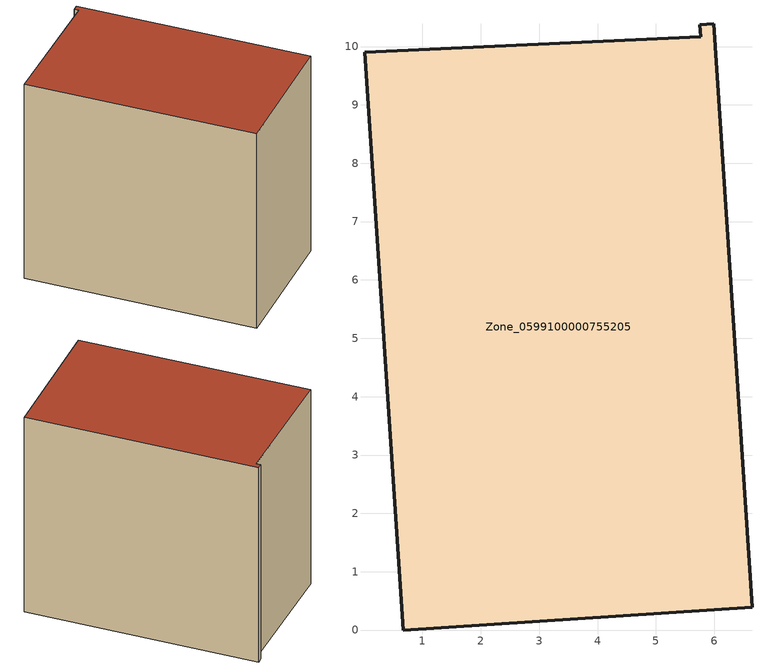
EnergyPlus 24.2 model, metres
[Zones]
Zone_0599100000755205
 floor ground (C_G): 5.77,10.17 5.75,10.37 5.99,10.39 6.65,0.39 0.67,0 0.01,9.9 z0
 wall outside (C_F): 0.67,0 6.65,0.39 5.99,10.39 5.75,10.37 5.77,10.17 0.01,9.9 0.67,0 z0:9.29
 roof outside (C_R): 5.77,10.17 0.01,9.9 0.67,0 6.65,0.39 5.99,10.39 5.75,10.37 z9.29
[BUILDING]
Pand.0599100000755205: North Axis=0; Terrain=City; Loads Convergence Tolerance Value=0.04; Temperature Convergence Tolerance Value=0.4; Solar Distribution=FullExterior; Maximum Number of Warmup Days=25; Minimum Number of Warmup Days=1
[Site:Location]
Rotterdam.The.Hague.AP_ZH_NLD Design_Conditions: Latitude=51.96; Longitude=4.45; Time Zone=1; Elevation=-4.5
[SITE:GROUNDTEMPERATURE:BUILDINGSURFACE]
18, 18, 18, 18, 18, 18, 18, 18, 18, 18, 18, 18
[MATERIAL] Thermal Absorptance=0.9; Solar Absorptance=0.7; Visible Absorptance=0.7
Name | Roughness | Thickness | Conductivity | Density | Specific Heat
G.TI.2006-2014 | MediumSmooth | 0.15 | 0.06 | 540 | 1210
F.TI.2006-2014 | Rough | 0.3 | 0.12 | 1920 | 840
R.TI.2006-2014 | MediumRough | 0.2 | 0.08 | 1500 | 1000
[CONSTRUCTION]
C_G: G.TI.2006-2014
C_F: F.TI.2006-2014
C_R: R.TI.2006-2014
[ZONE]
Zone_0599100000755205: Type=1; Multiplier=1; Ceiling Height=Autocalculate; Volume=Autocalculate; Floor Area=autocalculate; Part of Total Floor Area=Yes
[ZONEINFILTRATION:DESIGNFLOWRATE]
Infil_Zone_0599100000755205: Zone or ZoneList or Space or SpaceList=Zone_0599100000755205; Schedule=AlwaysOn; Design Flow Rate Calculation Method=Flow/Area; Flow Rate per Floor Area=0.0015; Constant Term Coefficient=1; Temperature Term Coefficient=0; Velocity Term Coefficient=0; Velocity Squared Term Coefficient=0
[HVACTEMPLATE:ZONE:IDEALLOADSAIRSYSTEM]
Zone_0599100000755205: Maximum Heating Supply Air Temperature=50; Minimum Cooling Supply Air Temperature=13; Maximum Heating Supply Air Humidity Ratio=0.0156; Minimum Cooling Supply Air Humidity Ratio=0.0077; Heating Limit=NoLimit; Cooling Limit=NoLimit; Dehumidification Control Type=ConstantSensibleHeatRatio; Cooling Sensible Heat Ratio=0.7; Dehumidification Setpoint=60; Humidification Control Type=None; Humidification Setpoint=30; Outdoor Air Method=None; Outdoor Air Flow Rate per Person=0.00944; Outdoor Air Flow Rate per Zone Floor Area=0; Outdoor Air Flow Rate per Zone=0; Demand Controlled Ventilation Type=None; Outdoor Air Economizer Type=NoEconomizer; Heat Recovery Type=None; Sensible Heat Recovery Effectiveness=0.7; Latent Heat Recovery Effectiveness=0.65
[ZONECONTROL:THERMOSTAT]
ThermostatControl_Zone_0599100000755205: Zone or ZoneList=Zone_0599100000755205; Control Type Schedule=DualSetpointControlType; Control 1=Thermostat_Zone_0599100000755205; Temperature Difference Between Cutout And Setpoint=0
[THERMOSTATSETPOINT:DUALSETPOINT]
Thermostat_Zone_0599100000755205: Heating Setpoint Temperature Schedule=HeatingSetpoint_Zone_0599100000755205; Cooling Setpoint Temperature Schedule=CoolingSetpoint_Zone_0599100000755205
[SCHEDULE:COMPACT]
HeatingSetpoint_Zone_0599100000755205: Through: 12/31, For: AllDays, Until: 24:00, 21
CoolingSetpoint_Zone_0599100000755205: Through: 12/31, For: AllDays, Until: 24:00, 24
DualSetpointControlType: Through: 12/31, For: AllDays, Until: 24:00, 4
AlwaysOn: Through: 12/31, For: AllDays, Until: 24:00, 1
